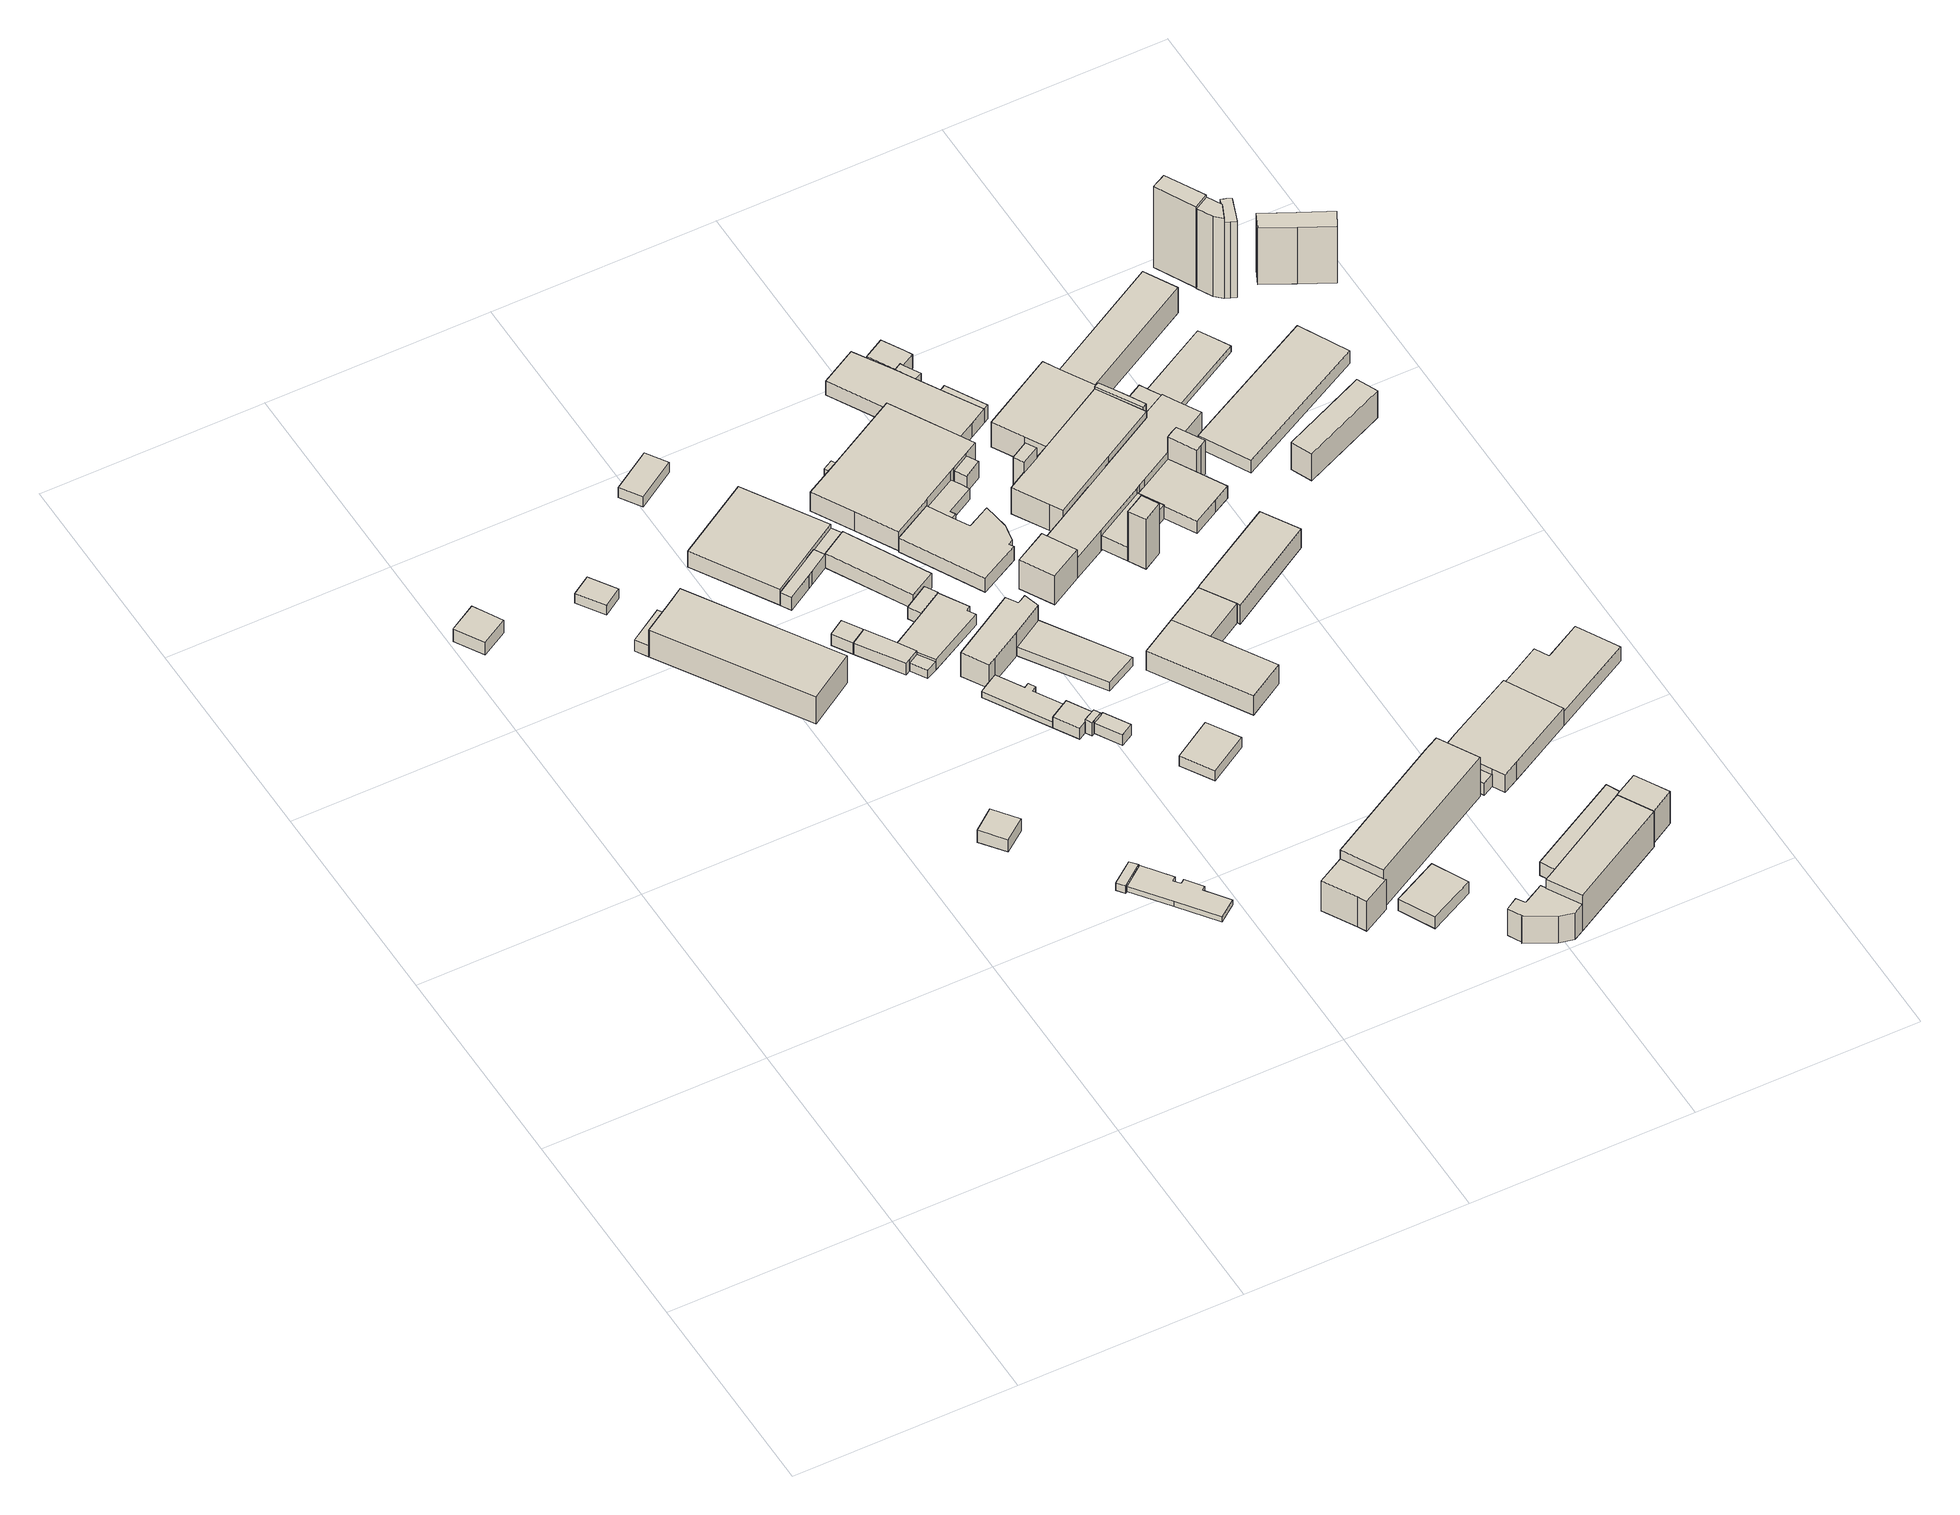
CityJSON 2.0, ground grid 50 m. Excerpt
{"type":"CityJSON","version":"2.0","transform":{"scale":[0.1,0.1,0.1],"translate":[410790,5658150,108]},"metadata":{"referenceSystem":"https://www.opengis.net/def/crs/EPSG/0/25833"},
"CityObjects":{
"building1":{"type":"Building","attributes":{"Dachtyp_tdc":"tdcGableRoof","Gemeindeschluessel":14612000,"Dachneigung":21.42,"QualitaetDacherkennung":68,"Geometrietyp2DReferenz":"3000","measuredHeight":4.46,"function":"31001_9998","roofType":"3100"},"geometry":[{"type":"Solid","lod":"1","boundaries":[[[[0,1,2,3]],[[4,5,6,7]],[[3,5,4,0]],[[2,6,5,3]],[[1,7,6,2]],[[0,4,7,1]]]]}]},
"building2":{"type":"Building","attributes":{"Dachtyp_tdc":"tdcPolyFlatRoof","Gemeindeschluessel":14612000,"Dachneigung":0,"QualitaetDacherkennung":80,"Geometrietyp2DReferenz":"3000","measuredHeight":2.68,"function":"31001_9998","roofType":"1000"},"geometry":[{"type":"Solid","lod":"1","boundaries":[[[[8,9,10,11]],[[12,13,14,15]],[[11,13,12,8]],[[10,14,13,11]],[[9,15,14,10]],[[8,12,15,9]]]]}]},
"building3":{"type":"Building","attributes":{"Dachtyp_tdc":"tdcPolyFlatRoof","Gemeindeschluessel":14612000,"Dachneigung":0,"QualitaetDacherkennung":64,"Geometrietyp2DReferenz":"3000","measuredHeight":3.14,"function":"31001_9998","roofType":"1000"},"geometry":[{"type":"Solid","lod":"1","boundaries":[[[[16,17,18,19]],[[20,21,22,23]],[[19,21,20,16]],[[18,22,21,19]],[[17,23,22,18]],[[16,20,23,17]]]]}]},
"building4":{"type":"Building","attributes":{"Dachtyp_tdc":"tdcFreeFormRoof","Gemeindeschluessel":14612000,"Dachneigung":14.54,"QualitaetDacherkennung":89,"Geometrietyp2DReferenz":"3000","measuredHeight":8.43,"function":"31001_9998","roofType":"5000"},"geometry":[{"type":"Solid","lod":"1","boundaries":[[[[24,25,26,27,28]],[[20,23,29,30,31]],[[28,23,20,24]],[[27,29,23,28]],[[26,30,29,27]],[[25,31,30,26]],[[24,20,31,25]]]]}]},
"building5":{"type":"Building","attributes":{"Dachtyp_tdc":"tdcPolyFlatRoof","Gemeindeschluessel":14612000,"Dachneigung":6.02,"QualitaetDacherkennung":73,"Geometrietyp2DReferenz":"3000","measuredHeight":3.77,"function":"31001_9998","roofType":"2100"},"geometry":[{"type":"Solid","lod":"1","boundaries":[[[[32,33,34,35]],[[36,37,38,39]],[[35,37,36,32]],[[34,38,37,35]],[[33,39,38,34]],[[32,36,39,33]]]]}]},
"building6":{"type":"Building","attributes":{"Gemeindeschluessel":14612000,"Dachneigung":90,"Dachorientierung":0,"MittlereTraufHoehe":110.54,"QualitaetDacherkennung":18,"ObjektHoehe":2.13,"BodenHoehe":108.41,"Geometrietyp2DReferenz":"3000","AbsoluteHoehe":110.54,"Dachflaeche":12.99,"measuredHeight":2.13,"function":"31001_9998","roofType":"1000","storeysAboveGround":1},"geometry":[{"type":"Solid","lod":"1","boundaries":[[[[40,41,42,43,44]],[[45,46,47,48,49]],[[44,46,45,40]],[[43,47,46,44]],[[42,48,47,43]],[[41,49,48,42]],[[40,45,49,41]]]]}]},
"building7":{"type":"Building","attributes":{"Gemeindeschluessel":14612000,"Dachneigung":84.63,"Dachorientierung":-126.93,"MittlereTraufHoehe":109.62,"QualitaetDacherkennung":35,"ObjektHoehe":2.33,"BodenHoehe":108.52,"Geometrietyp2DReferenz":"3000","AbsoluteHoehe":110.85,"Dachflaeche":123.62,"measuredHeight":2.33,"function":"31001_9998","roofType":"5000","storeysAboveGround":1},"geometry":[{"type":"Solid","lod":"1","boundaries":[[[[50,51,52,53,54,55,56,57,58,59,60,61,62,63]],[[64,65,66,67,68,69,70,71,72,73,74,75,76,77]],[[63,65,64,50]],[[62,66,65,63]],[[61,67,66,62]],[[60,68,67,61]],[[59,69,68,60]],[[58,70,69,59]],[[57,71,70,58]],[[56,72,71,57]],[[55,73,72,56]],[[54,74,73,55]],[[53,75,74,54]],[[52,76,75,53]],[[51,77,76,52]],[[50,64,77,51]]]]}]},
"building8":{"type":"Building","attributes":{"Gemeindeschluessel":14612000,"Dachneigung":90,"Dachorientierung":0,"MittlereTraufHoehe":112.47,"QualitaetDacherkennung":99,"ObjektHoehe":3.22,"BodenHoehe":109.26,"Geometrietyp2DReferenz":"3000","AbsoluteHoehe":112.47,"Dachflaeche":20.08,"measuredHeight":3.22,"function":"31001_9998","roofType":"1000","storeysAboveGround":1},"geometry":[{"type":"Solid","lod":"1","boundaries":[[[[78,79,80,81]],[[82,83,84,85]],[[81,83,82,78]],[[80,84,83,81]],[[79,85,84,80]],[[78,82,85,79]]]]}]},
"building9":{"type":"Building","attributes":{"Gemeindeschluessel":14612000,"Dachneigung":90,"Dachorientierung":0,"MittlereTraufHoehe":112.47,"QualitaetDacherkennung":100,"ObjektHoehe":3.19,"BodenHoehe":109.28,"Geometrietyp2DReferenz":"3000","AbsoluteHoehe":112.47,"Dachflaeche":47.71,"measuredHeight":3.19,"function":"31001_9998","roofType":"1000","storeysAboveGround":1},"geometry":[{"type":"Solid","lod":"1","boundaries":[[[[80,79,86,87,88,89]],[[84,90,91,92,93,85]],[[89,90,84,80]],[[88,91,90,89]],[[87,92,91,88]],[[86,93,92,87]],[[79,85,93,86]],[[80,84,85,79]]]]}]},
"building10":{"type":"Building","attributes":{"Dachtyp_tdc":"tdcGableRoof","Gemeindeschluessel":14612000,"Dachneigung":10.16,"QualitaetDacherkennung":65,"Geometrietyp2DReferenz":"3000","measuredHeight":3.21,"function":"31001_9998","roofType":"3100"},"geometry":[{"type":"Solid","lod":"1","boundaries":[[[[94,95,96,97]],[[98,99,100,101]],[[97,99,98,94]],[[96,100,99,97]],[[95,101,100,96]],[[94,98,101,95]]]]}]},
"building11":{"type":"Building","attributes":{"Gemeindeschluessel":14612000,"Dachneigung":84.76,"Dachorientierung":-30.55,"MittlereTraufHoehe":112.85,"QualitaetDacherkennung":71,"ObjektHoehe":4.01,"BodenHoehe":109.2,"Geometrietyp2DReferenz":"3000","AbsoluteHoehe":113.22,"Dachflaeche":34.8,"measuredHeight":4.01,"function":"31001_9998","roofType":"3100","storeysAboveGround":1},"geometry":[{"type":"Solid","lod":"1","boundaries":[[[[102,103,104,105,106,107,108]],[[109,110,111,112,113,114,115]],[[108,110,109,102]],[[107,111,110,108]],[[106,112,111,107]],[[105,113,112,106]],[[104,114,113,105]],[[103,115,114,104]],[[102,109,115,103]]]]}]},
"building12":{"type":"Building","attributes":{"Gemeindeschluessel":14612000,"Dachneigung":79.47,"Dachorientierung":58.63,"MittlereTraufHoehe":112.81,"QualitaetDacherkennung":98,"ObjektHoehe":5.44,"BodenHoehe":109.29,"Geometrietyp2DReferenz":"3000","AbsoluteHoehe":114.72,"Dachflaeche":415.27,"measuredHeight":5.44,"function":"31001_9998","roofType":"3100","storeysAboveGround":2},"children":["building12-1"],"geometry":[{"type":"Solid","lod":"1","boundaries":[[[[116,117,118,119]],[[120,121,122,123]],[[119,121,120,116]],[[118,122,121,119]],[[117,123,122,118]],[[116,120,123,117]]]]}]},
"building12-1":{"type":"BuildingPart","attributes":{"Dachneigung":90,"Dachorientierung":0,"MittlereTraufHoehe":112.83,"QualitaetDacherkennung":99,"BodenHoehe":109.29,"ObjektTeilHoehe":3.54,"Geometrietyp2DReferenz":"3000","AbsoluteHoehe":112.83,"Dachflaeche":17.59,"measuredHeight":3.54,"roofType":"1000","storeysAboveGround":1},"parents":["building12"],"geometry":[{"type":"Solid","lod":"1","boundaries":[[[[124,125,126,127]],[[120,128,129,130]],[[127,128,120,124]],[[126,129,128,127]],[[125,130,129,126]],[[124,120,130,125]]]]}]},
"building13":{"type":"Building","attributes":{"Gemeindeschluessel":14612000,"Dachneigung":72.49,"Dachorientierung":-30.46,"MittlereTraufHoehe":111.19,"QualitaetDacherkennung":26,"ObjektHoehe":2.32,"BodenHoehe":109.53,"Geometrietyp2DReferenz":"3000","AbsoluteHoehe":111.86,"Dachflaeche":87.61,"measuredHeight":2.32,"function":"31001_9998","roofType":"3100","storeysAboveGround":1},"geometry":[{"type":"Solid","lod":"1","boundaries":[[[[131,132,133,134,135,136,137,138,139,140,141]],[[142,143,144,145,146,147,148,149,150,151,152]],[[141,143,142,131]],[[140,144,143,141]],[[139,145,144,140]],[[138,146,145,139]],[[137,147,146,138]],[[136,148,147,137]],[[135,149,148,136]],[[134,150,149,135]],[[133,151,150,134]],[[132,152,151,133]],[[131,142,152,132]]]]}]},
"building14":{"type":"Building","attributes":{"Gemeindeschluessel":14612000,"Dachneigung":81.62,"Dachorientierung":0,"MittlereTraufHoehe":112.22,"QualitaetDacherkennung":72,"ObjektHoehe":3.64,"BodenHoehe":109.29,"Geometrietyp2DReferenz":"3000","AbsoluteHoehe":112.93,"Dachflaeche":138.79,"measuredHeight":3.64,"function":"31001_9998","roofType":"2100","storeysAboveGround":1},"children":["building14-1"],"geometry":[{"type":"Solid","lod":"1","boundaries":[[[[153,154,155,156,157,158,159,160]],[[161,162,163,164,91,90,165,166]],[[160,162,161,153]],[[159,163,162,160]],[[158,164,163,159]],[[157,91,164,158]],[[156,90,91,157]],[[155,165,90,156]],[[154,166,165,155]],[[153,161,166,154]]]]}]},
"building14-1":{"type":"BuildingPart","attributes":{"Dachneigung":90,"Dachorientierung":0,"MittlereTraufHoehe":111.56,"QualitaetDacherkennung":34,"BodenHoehe":109.29,"ObjektTeilHoehe":2.27,"Geometrietyp2DReferenz":"3000","AbsoluteHoehe":111.56,"Dachflaeche":12.03,"measuredHeight":2.27,"roofType":"1000","storeysAboveGround":1},"parents":["building14"],"geometry":[{"type":"Solid","lod":"1","boundaries":[[[[167,168,169,170]],[[92,91,164,171]],[[170,91,92,167]],[[169,164,91,170]],[[168,171,164,169]],[[167,92,171,168]]]]}]},
"building15":{"type":"Building","attributes":{"Gemeindeschluessel":14612000,"Dachneigung":90,"Dachorientierung":0,"MittlereTraufHoehe":112.52,"QualitaetDacherkennung":39,"ObjektHoehe":3,"BodenHoehe":109.52,"Geometrietyp2DReferenz":"3000","AbsoluteHoehe":112.52,"Dachflaeche":30.72,"measuredHeight":3,"function":"31001_9998","roofType":"1000","storeysAboveGround":1},"geometry":[{"type":"Solid","lod":"1","boundaries":[[[[172,173,174,175,176]],[[142,177,178,179,144]],[[176,177,142,172]],[[175,178,177,176]],[[174,179,178,175]],[[173,144,179,174]],[[172,142,144,173]]]]}]},
"building16":{"type":"Building","attributes":{"Gemeindeschluessel":14612000,"Dachneigung":78.45,"Dachorientierung":0,"MittlereTraufHoehe":112.43,"QualitaetDacherkennung":71,"ObjektHoehe":3.61,"BodenHoehe":109.14,"Geometrietyp2DReferenz":"3000","AbsoluteHoehe":112.75,"Dachflaeche":20.52,"measuredHeight":3.61,"function":"31001_9998","roofType":"2100","storeysAboveGround":1},"geometry":[{"type":"Solid","lod":"1","boundaries":[[[[180,181,182,183]],[[184,185,186,187]],[[183,185,184,180]],[[182,186,185,183]],[[181,187,186,182]],[[180,184,187,181]]]]}]},
"building17":{"type":"Building","attributes":{"Gemeindeschluessel":14612000,"Dachneigung":90,"Dachorientierung":0,"MittlereTraufHoehe":113.22,"QualitaetDacherkennung":90,"ObjektHoehe":3.71,"BodenHoehe":109.51,"Geometrietyp2DReferenz":"3000","AbsoluteHoehe":113.22,"Dachflaeche":4.9,"measuredHeight":3.71,"function":"31001_9998","roofType":"1000","storeysAboveGround":1},"geometry":[{"type":"Solid","lod":"1","boundaries":[[[[188,189,190,191,192]],[[177,193,194,195,178]],[[192,193,177,188]],[[191,194,193,192]],[[190,195,194,191]],[[189,178,195,190]],[[188,177,178,189]]]]}]},
"building18":{"type":"Building","attributes":{"Gemeindeschluessel":14612000,"Dachneigung":75.89,"Dachorientierung":-27.87,"MittlereTraufHoehe":112.79,"QualitaetDacherkennung":98,"ObjektHoehe":4.41,"BodenHoehe":109.22,"Geometrietyp2DReferenz":"3000","AbsoluteHoehe":113.63,"Dachflaeche":141.46,"measuredHeight":4.41,"function":"31001_9998","roofType":"3100","storeysAboveGround":1},"geometry":[{"type":"Solid","lod":"1","boundaries":[[[[196,197,198,199]],[[200,201,202,114]],[[199,201,200,196]],[[198,202,201,199]],[[197,114,202,198]],[[196,200,114,197]]]]}]},
"building19":{"type":"Building","attributes":{"Dachtyp_tdc":"tdcGableRoof","Gemeindeschluessel":14612000,"Dachneigung":12.73,"QualitaetDacherkennung":12,"Geometrietyp2DReferenz":"3000","measuredHeight":9.3,"function":"31001_9998","roofType":"3100"},"geometry":[{"type":"Solid","lod":"1","boundaries":[[[[203,204,205,206,207,208,209]],[[210,211,212,213,214,215,216]],[[209,211,210,203]],[[208,212,211,209]],[[207,213,212,208]],[[206,214,213,207]],[[205,215,214,206]],[[204,216,215,205]],[[203,210,216,204]]]]}]},
"building20":{"type":"Building","attributes":{"Gemeindeschluessel":14612000,"Dachorientierung":0,"MittlereTraufHoehe":112.47,"ObjektHoehe":3,"BodenHoehe":109.47,"Geometrietyp2DReferenz":"3000","BezugspunktDach":"2000","AbsoluteHoehe":112.47,"Dachflaeche":20.39,"measuredHeight":3,"function":"31001_9998","storeysAboveGround":1},"geometry":[{"type":"Solid","lod":"1","boundaries":[[[[217,218,219,220,221]],[[194,193,222,223,224]],[[221,193,194,217]],[[220,222,193,221]],[[219,223,222,220]],[[218,224,223,219]],[[217,194,224,218]]]]}]},
"building21":{"type":"Building","attributes":{"Gemeindeschluessel":14612000,"Dachneigung":90,"Dachorientierung":0,"MittlereTraufHoehe":116,"QualitaetDacherkennung":100,"ObjektHoehe":6.68,"BodenHoehe":109.31,"Geometrietyp2DReferenz":"3000","AbsoluteHoehe":116,"Dachflaeche":117.47,"measuredHeight":6.68,"function":"31001_9998","roofType":"1000","storeysAboveGround":2},"geometry":[{"type":"Solid","lod":"1","boundaries":[[[[225,226,227,228,229,230,231,232]],[[233,234,235,236,237,238,239,240]],[[232,234,233,225]],[[231,235,234,232]],[[230,236,235,231]],[[229,237,236,230]],[[228,238,237,229]],[[227,239,238,228]],[[226,240,239,227]],[[225,233,240,226]]]]}]},
"building22":{"type":"Building","attributes":{"Gemeindeschluessel":14612000,"Dachneigung":45.66,"Dachorientierung":-121.31,"MittlereTraufHoehe":110.15,"QualitaetDacherkennung":65,"ObjektHoehe":4.76,"BodenHoehe":109.34,"Geometrietyp2DReferenz":"3000","AbsoluteHoehe":114.1,"Dachflaeche":117.16,"measuredHeight":4.76,"function":"31001_9998","roofType":"3100","storeysAboveGround":2},"geometry":[{"type":"Solid","lod":"1","boundaries":[[[[241,242,243,244]],[[245,246,247,248]],[[244,246,245,241]],[[243,247,246,244]],[[242,248,247,243]],[[241,245,248,242]]]]}]},
"building23":{"type":"Building","attributes":{"Gemeindeschluessel":14612000,"Dachorientierung":0,"MittlereTraufHoehe":111.85,"ObjektHoehe":2.5,"BodenHoehe":109.36,"Geometrietyp2DReferenz":"3000","BezugspunktDach":"2000","AbsoluteHoehe":111.85,"Dachflaeche":168.12,"measuredHeight":2.5,"function":"31001_9998","storeysAboveGround":1},"geometry":[{"type":"Solid","lod":"1","boundaries":[[[[249,250,251,252]],[[253,254,255,256]],[[252,254,253,249]],[[251,255,254,252]],[[250,256,255,251]],[[249,253,256,250]]]]}]},
"building24":{"type":"Building","attributes":{"Dachtyp_tdc":"tdcHipRoof","Gemeindeschluessel":14612000,"Dachneigung":17.03,"QualitaetDacherkennung":66,"Geometrietyp2DReferenz":"3000","measuredHeight":4.21,"function":"31001_9998","roofType":"3200"},"geometry":[{"type":"Solid","lod":"1","boundaries":[[[[257,258,259,260]],[[261,262,263,264]],[[260,262,261,257]],[[259,263,262,260]],[[258,264,263,259]],[[257,261,264,258]]]]}]},
"building25":{"type":"Building","attributes":{"Gemeindeschluessel":14612000,"Dachneigung":90,"Dachorientierung":0,"MittlereTraufHoehe":112.64,"QualitaetDacherkennung":89,"ObjektHoehe":2.73,"BodenHoehe":109.91,"Geometrietyp2DReferenz":"3000","AbsoluteHoehe":112.64,"Dachflaeche":5.22,"measuredHeight":2.73,"function":"31001_9998","roofType":"1000","storeysAboveGround":1},"geometry":[{"type":"Solid","lod":"1","boundaries":[[[[265,266,267,268]],[[269,270,271,272]],[[268,270,269,265]],[[267,271,270,268]],[[266,272,271,267]],[[265,269,272,266]]]]}]},
"building26":{"type":"Building","attributes":{"Gemeindeschluessel":14612000,"Dachneigung":90,"Dachorientierung":0,"MittlereTraufHoehe":113.06,"QualitaetDacherkennung":74,"ObjektHoehe":3.82,"BodenHoehe":109.25,"Geometrietyp2DReferenz":"3000","AbsoluteHoehe":113.06,"Dachflaeche":238.13,"measuredHeight":3.82,"function":"31001_9998","roofType":"1000","storeysAboveGround":1},"geometry":[{"type":"Solid","lod":"1","boundaries":[[[[273,274,275,276,277,278,279,280,281,282]],[[283,284,285,286,287,288,289,290,291,292]],[[282,284,283,273]],[[281,285,284,282]],[[280,286,285,281]],[[279,287,286,280]],[[278,288,287,279]],[[277,289,288,278]],[[276,290,289,277]],[[275,291,290,276]],[[274,292,291,275]],[[273,283,292,274]]]]}]},
"building27":{"type":"Building","attributes":{"Gemeindeschluessel":14612000,"Dachneigung":81.85,"Dachorientierung":60.87,"MittlereTraufHoehe":114.3,"QualitaetDacherkennung":86,"ObjektHoehe":6.07,"BodenHoehe":109.47,"Geometrietyp2DReferenz":"3000","AbsoluteHoehe":115.54,"Dachflaeche":571.09,"measuredHeight":6.07,"function":"31001_9998","roofType":"3100","storeysAboveGround":2},"children":["building27-1","building27-2"],"geometry":[{"type":"Solid","lod":"1","boundaries":[[[[293,294,295,296,297,298,299,300,301,302,303,304,305,306]],[[307,308,309,310,311,312,313,314,315,316,317,318,319,320]],[[306,308,307,293]],[[305,309,308,306]],[[304,310,309,305]],[[303,311,310,304]],[[302,312,311,303]],[[301,313,312,302]],[[300,314,313,301]],[[299,315,314,300]],[[298,316,315,299]],[[297,317,316,298]],[[296,318,317,297]],[[295,319,318,296]],[[294,320,319,295]],[[293,307,320,294]]]]}]},
"building27-1":{"type":"BuildingPart","attributes":{"Dachneigung":90,"Dachorientierung":0,"MittlereTraufHoehe":114.1,"QualitaetDacherkennung":50,"BodenHoehe":109.47,"ObjektTeilHoehe":4.63,"Geometrietyp2DReferenz":"3000","AbsoluteHoehe":114.1,"Dachflaeche":13.24,"measuredHeight":4.63,"roofType":"1000","storeysAboveGround":2},"parents":["building27"],"geometry":[{"type":"Solid","lod":"1","boundaries":[[[[321,322,323,324]],[[325,318,317,326]],[[324,318,325,321]],[[323,317,318,324]],[[322,326,317,323]],[[321,325,326,322]]]]}]},
"building27-2":{"type":"BuildingPart","attributes":{"Dachneigung":67.12,"Dachorientierung":60.88,"MittlereTraufHoehe":112.37,"QualitaetDacherkennung":26,"BodenHoehe":109.47,"ObjektTeilHoehe":3.75,"Geometrietyp2DReferenz":"3000","AbsoluteHoehe":113.22,"Dachflaeche":44.62,"measuredHeight":3.75,"roofType":"3100","storeysAboveGround":1},"parents":["building27"],"geometry":[{"type":"Solid","lod":"1","boundaries":[[[[327,328,329,330,331,332,333,334,335]],[[336,337,338,339,307,320,319,340,341]],[[335,337,336,327]],[[334,338,337,335]],[[333,339,338,334]],[[332,307,339,333]],[[331,320,307,332]],[[330,319,320,331]],[[329,340,319,330]],[[328,341,340,329]],[[327,336,341,328]]]]}]},
"building28":{"type":"Building","attributes":{"Dachtyp_tdc":"tdcPolyFlatRoof","Gemeindeschluessel":14612000,"Dachneigung":0,"QualitaetDacherkennung":68,"Geometrietyp2DReferenz":"3000","measuredHeight":10.91,"function":"31001_9998","roofType":"1000"},"geometry":[{"type":"Solid","lod":"1","boundaries":[[[[342,343,344,345,346]],[[216,347,348,349,211]],[[346,347,216,342]],[[345,348,347,346]],[[344,349,348,345]],[[343,211,349,344]],[[342,216,211,343]]]]}]},
"building29":{"type":"Building","attributes":{"Gemeindeschluessel":14612000,"Dachneigung":57.82,"Dachorientierung":0,"MittlereTraufHoehe":115.98,"QualitaetDacherkennung":91,"ObjektHoehe":9.49,"BodenHoehe":109.31,"Geometrietyp2DReferenz":"3000","AbsoluteHoehe":118.81,"Dachflaeche":82.47,"measuredHeight":9.49,"function":"31001_9998","roofType":"3500","storeysAboveGround":3},"geometry":[{"type":"Solid","lod":"1","boundaries":[[[[350,351,352,353]],[[354,355,356,357]],[[353,355,354,350]],[[352,356,355,353]],[[351,357,356,352]],[[350,354,357,351]]]]}]},
"building30":{"type":"Building","attributes":{"Gemeindeschluessel":14612000,"Geometrietyp2DReferenz":"3000","function":"31001_2000","roofType":"9999"},"children":["building30-1","building30-2"]},
"building30-1":{"type":"BuildingPart","attributes":{"Dachtyp_tdc":"tdcPolyFlatRoof","Dachneigung":2.87,"QualitaetDacherkennung":73,"Geometrietyp2DReferenz":"3000","measuredHeight":5.64,"roofType":"2100"},"parents":["building30"],"geometry":[{"type":"Solid","lod":"1","boundaries":[[[[358,359,360,361,362]],[[363,364,365,366,367]],[[362,364,363,358]],[[361,365,364,362]],[[360,366,365,361]],[[359,367,366,360]],[[358,363,367,359]]]]}]},
"building30-2":{"type":"BuildingPart","attributes":{"Dachtyp_tdc":"tdcPolyFlatRoof","Dachneigung":2.86,"QualitaetDacherkennung":84,"Geometrietyp2DReferenz":"3000","measuredHeight":5.65,"roofType":"2100"},"parents":["building30"],"geometry":[{"type":"Solid","lod":"1","boundaries":[[[[361,368,369,362]],[[365,364,370,371]],[[362,364,365,361]],[[369,370,364,362]],[[368,371,370,369]],[[361,365,371,368]]]]}]},
"building31":{"type":"Building","attributes":{"Gemeindeschluessel":14612000,"Geometrietyp2DReferenz":"3000","function":"31001_9998","roofType":"9999"},"children":["building31-1","building31-2"]},
"building31-1":{"type":"BuildingPart","attributes":{"Dachtyp_tdc":"tdcHipAndGableRoof","Dachneigung":15.6,"QualitaetDacherkennung":56,"Geometrietyp2DReferenz":"3000","measuredHeight":10.71,"roofType":"5000"},"parents":["building31"],"geometry":[{"type":"Solid","lod":"1","boundaries":[[[[372,373,374,375,376,377]],[[378,379,380,381,382,383]],[[377,379,378,372]],[[376,380,379,377]],[[375,381,380,376]],[[374,382,381,375]],[[373,383,382,374]],[[372,378,383,373]]]]}]},
"building31-2":{"type":"BuildingPart","attributes":{"Dachtyp_tdc":"tdcPolyFlatRoof","Dachneigung":0,"QualitaetDacherkennung":46,"Geometrietyp2DReferenz":"3000","measuredHeight":7.46,"roofType":"1000"},"parents":["building31"],"geometry":[{"type":"Solid","lod":"1","boundaries":[[[[384,385,386,387,388,389,390,391,392,393]],[[394,395,396,397,398,399,400,379,378,401]],[[393,395,394,384]],[[392,396,395,393]],[[391,397,396,392]],[[390,398,397,391]],[[389,399,398,390]],[[388,400,399,389]],[[387,379,400,388]],[[386,378,379,387]],[[385,401,378,386]],[[384,394,401,385]]]]}]},
"building32":{"type":"Building","attributes":{"Gemeindeschluessel":14612000,"Dachneigung":90,"Dachorientierung":0,"MittlereTraufHoehe":113.29,"QualitaetDacherkennung":95,"ObjektHoehe":3.85,"BodenHoehe":109.43,"Geometrietyp2DReferenz":"3000","AbsoluteHoehe":113.29,"Dachflaeche":287.77,"measuredHeight":3.85,"function":"31001_9998","roofType":"1000","storeysAboveGround":1},"children":["building32-1"],"geometry":[{"type":"Solid","lod":"1","boundaries":[[[[402,403,404,405,406,407,408,409,410]],[[411,412,413,414,415,416,417,418,419]],[[410,412,411,402]],[[409,413,412,410]],[[408,414,413,409]],[[407,415,414,408]],[[406,416,415,407]],[[405,417,416,406]],[[404,418,417,405]],[[403,419,418,404]],[[402,411,419,403]]]]}]},
"building32-1":{"type":"BuildingPart","attributes":{"Dachneigung":90,"Dachorientierung":0,"MittlereTraufHoehe":113.29,"QualitaetDacherkennung":100,"BodenHoehe":109.43,"ObjektTeilHoehe":3.85,"Geometrietyp2DReferenz":"3000","AbsoluteHoehe":113.29,"Dachflaeche":13.27,"measuredHeight":3.85,"roofType":"1000","storeysAboveGround":1},"parents":["building32"],"geometry":[{"type":"Solid","lod":"1","boundaries":[[[[405,404,420,421]],[[417,422,423,418]],[[421,422,417,405]],[[420,423,422,421]],[[404,418,423,420]],[[405,417,418,404]]]]}]},
"building33":{"type":"Building","attributes":{"Gemeindeschluessel":14612000,"Dachneigung":35.12,"Dachorientierung":-119.36,"MittlereTraufHoehe":118.61,"QualitaetDacherkennung":39,"ObjektHoehe":10.83,"BodenHoehe":109.62,"Geometrietyp2DReferenz":"3000","AbsoluteHoehe":120.45,"Dachflaeche":19.05,"measuredHeight":10.83,"function":"31001_9998","roofType":"5000","storeysAboveGround":4},"geometry":[{"type":"Solid","lod":"1","boundaries":[[[[424,425,426,427]],[[428,429,430,431]],[[427,429,428,424]],[[426,430,429,427]],[[425,431,430,426]],[[424,428,431,425]]]]}]},
"building34":{"type":"Building","attributes":{"Gemeindeschluessel":14612000,"Dachneigung":90,"Dachorientierung":0,"MittlereTraufHoehe":112.68,"QualitaetDacherkennung":100,"ObjektHoehe":3,"BodenHoehe":109.68,"Geometrietyp2DReferenz":"3000","AbsoluteHoehe":112.68,"Dachflaeche":19.23,"measuredHeight":3,"function":"31001_9998","roofType":"1000","storeysAboveGround":1},"geometry":[{"type":"Solid","lod":"1","boundaries":[[[[432,433,434,435,436]],[[437,438,439,440,441]],[[436,438,437,432]],[[435,439,438,436]],[[434,440,439,435]],[[433,441,440,434]],[[432,437,441,433]]]]}]},
"building35":{"type":"Building","attributes":{"Gemeindeschluessel":14612000,"Dachorientierung":0,"MittlereTraufHoehe":113.43,"ObjektHoehe":3.89,"BodenHoehe":109.54,"Geometrietyp2DReferenz":"3000","BezugspunktDach":"2000","AbsoluteHoehe":113.43,"Dachflaeche":8.33,"measuredHeight":3.89,"function":"31001_9998","storeysAboveGround":1},"geometry":[{"type":"Solid","lod":"1","boundaries":[[[[442,443,444,445,446]],[[447,448,449,450,451]],[[446,448,447,442]],[[445,449,448,446]],[[444,450,449,445]],[[443,451,450,444]],[[442,447,451,443]]]]}]},
"building36":{"type":"Building","attributes":{"Gemeindeschluessel":14612000,"Dachneigung":90,"Dachorientierung":0,"MittlereTraufHoehe":113.43,"QualitaetDacherkennung":92,"ObjektHoehe":3.88,"BodenHoehe":109.54,"Geometrietyp2DReferenz":"3000","AbsoluteHoehe":113.43,"Dachflaeche":36.39,"measuredHeight":3.88,"function":"31001_9998","roofType":"1000","storeysAboveGround":1},"geometry":[{"type":"Solid","lod":"1","boundaries":[[[[452,453,442,446,445,454,455]],[[456,457,458,449,448,447,459]],[[455,457,456,452]],[[454,458,457,455]],[[445,449,458,454]],[[446,448,449,445]],[[442,447,448,446]],[[453,459,447,442]],[[452,456,459,453]]]]}]},
"building37":{"type":"Building","attributes":{"Dachtyp_tdc":"tdcPolyFlatRoof","Gemeindeschluessel":14612000,"Dachneigung":0,"QualitaetDacherkennung":49,"Geometrietyp2DReferenz":"3000","measuredHeight":3.78,"function":"31001_9998","roofType":"1000"},"geometry":[{"type":"Solid","lod":"1","boundaries":[[[[460,461,462,463,464]],[[465,466,467,468,469]],[[464,466,465,460]],[[463,467,466,464]],[[462,468,467,463]],[[461,469,468,462]],[[460,465,469,461]]]]}]},
"building38":{"type":"Building","attributes":{"Gemeindeschluessel":14612000,"Dachneigung":84.38,"Dachorientierung":-28.88,"MittlereTraufHoehe":114.79,"QualitaetDacherkennung":15,"ObjektHoehe":6.74,"BodenHoehe":109.34,"Geometrietyp2DReferenz":"3000","AbsoluteHoehe":116.08,"Dachflaeche":383.5,"measuredHeight":6.74,"function":"31001_9998","roofType":"3100","storeysAboveGround":2},"geometry":[{"type":"Solid","lod":"1","boundaries":[[[[470,471,472,473,474,475,476,477,478,479,480,481,482,483,484,485]],[[486,487,488,489,355,354,490,491,492,493,494,495,496,497,498,499]],[[485,487,486,470]],[[484,488,487,485]],[[483,489,488,484]],[[482,355,489,483]],[[481,354,355,482]],[[480,490,354,481]],[[479,491,490,480]],[[478,492,491,479]],[[477,493,492,478]],[[476,494,493,477]],[[475,495,494,476]],[[474,496,495,475]],[[473,497,496,474]],[[472,498,497,473]],[[471,499,498,472]],[[470,486,499,471]]]]}]},
"building39":{"type":"Building","attributes":{"Gemeindeschluessel":14612000,"Dachneigung":83.81,"Dachorientierung":0,"MittlereTraufHoehe":113.17,"QualitaetDacherkennung":71,"ObjektHoehe":4.14,"BodenHoehe":109.76,"Geometrietyp2DReferenz":"3000","AbsoluteHoehe":113.9,"Dachflaeche":152.92,"measuredHeight":4.14,"function":"31001_9998","roofType":"2100","storeysAboveGround":1},"children":["building39-1","building39-2","building39-3"],"geometry":[{"type":"Solid","lod":"1","boundaries":[[[[500,501,502,503,504,505,506,507]],[[508,509,510,511,512,513,514,515]],[[507,509,508,500]],[[506,510,509,507]],[[505,511,510,506]],[[504,512,511,505]],[[503,513,512,504]],[[502,514,513,503]],[[501,515,514,502]],[[500,508,515,501]]]]}]},
"building39-1":{"type":"BuildingPart","attributes":{"Dachneigung":50.83,"Dachorientierung":-29.18,"MittlereTraufHoehe":119.12,"QualitaetDacherkennung":28,"BodenHoehe":109.76,"ObjektTeilHoehe":10.23,"Geometrietyp2DReferenz":"3000","AbsoluteHoehe":119.99,"Dachflaeche":27.32,"measuredHeight":10.23,"roofType":"3100","storeysAboveGround":3},"parents":["building39"],"geometry":[{"type":"Solid","lod":"1","boundaries":[[[[516,517,518,519,520,521]],[[512,522,523,524,525,513]],[[521,522,512,516]],[[520,523,522,521]],[[519,524,523,520]],[[518,525,524,519]],[[517,513,525,518]],[[516,512,513,517]]]]}]},
"building39-2":{"type":"BuildingPart","attributes":{"Dachneigung":51.13,"Dachorientierung":-29.14,"MittlereTraufHoehe":123.2,"QualitaetDacherkennung":29,"BodenHoehe":109.76,"ObjektTeilHoehe":15.05,"Geometrietyp2DReferenz":"3000","AbsoluteHoehe":124.81,"Dachflaeche":28.44,"measuredHeight":15.05,"roofType":"5000","storeysAboveGround":5},"parents":["building39"],"geometry":[{"type":"Solid","lod":"1","boundaries":[[[[526,527,528,529,530]],[[531,532,533,534,535]],[[530,532,531,526]],[[529,533,532,530]],[[528,534,533,529]],[[527,535,534,528]],[[526,531,535,527]]]]}]},
"building39-3":{"type":"BuildingPart","attributes":{"Dachneigung":83.81,"Dachorientierung":0,"MittlereTraufHoehe":113.61,"QualitaetDacherkennung":66,"BodenHoehe":109.76,"ObjektTeilHoehe":4.18,"Geometrietyp2DReferenz":"3000","AbsoluteHoehe":113.94,"Dachflaeche":81.8,"measuredHeight":4.18,"roofType":"2100","storeysAboveGround":1},"parents":["building39"],"geometry":[{"type":"Solid","lod":"1","boundaries":[[[[536,537,538,539,540,541]],[[531,542,543,510,509,533]],[[541,542,531,536]],[[540,543,542,541]],[[539,510,543,540]],[[538,509,510,539]],[[537,533,509,538]],[[536,531,533,537]]]]}]},
"building40":{"type":"Building","attributes":{"Gemeindeschluessel":14612000,"Dachneigung":83.67,"Dachorientierung":0,"MittlereTraufHoehe":116.95,"QualitaetDacherkennung":62,"ObjektHoehe":8.12,"BodenHoehe":109.38,"Geometrietyp2DReferenz":"3000","AbsoluteHoehe":117.5,"Dachflaeche":364.92,"measuredHeight":8.12,"function":"31001_9998","roofType":"2100","storeysAboveGround":3},"children":["building40-1","building40-2"],"geometry":[{"type":"Solid","lod":"1","boundaries":[[[[544,545,546,547,548,549,550,551,552,553,554]],[[555,556,557,558,559,560,561,562,563,564,565]],[[554,556,555,544]],[[553,557,556,554]],[[552,558,557,553]],[[551,559,558,552]],[[550,560,559,551]],[[549,561,560,550]],[[548,562,561,549]],[[547,563,562,548]],[[546,564,563,547]],[[545,565,564,546]],[[544,555,565,545]]]]}]},
"building40-1":{"type":"BuildingPart","attributes":{"Dachneigung":90,"Dachorientierung":0,"MittlereTraufHoehe":117.5,"QualitaetDacherkennung":96,"BodenHoehe":109.38,"ObjektTeilHoehe":8.12,"Geometrietyp2DReferenz":"3000","AbsoluteHoehe":117.5,"Dachflaeche":12.71,"measuredHeight":8.12,"roofType":"1000","storeysAboveGround":3},"parents":["building40"],"geometry":[{"type":"Solid","lod":"1","boundaries":[[[[566,567,568,569,570]],[[563,571,572,573,564]],[[570,571,563,566]],[[569,572,571,570]],[[568,573,572,569]],[[567,564,573,568]],[[566,563,564,567]]]]}]},
"building40-2":{"type":"BuildingPart","attributes":{"Dachneigung":75.77,"Dachorientierung":-118.98,"MittlereTraufHoehe":114.58,"QualitaetDacherkennung":100,"BodenHoehe":109.38,"ObjektTeilHoehe":5.66,"Geometrietyp2DReferenz":"3000","AbsoluteHoehe":115.04,"Dachflaeche":30.92,"measuredHeight":5.66,"roofType":"3100","storeysAboveGround":2},"parents":["building40"],"geometry":[{"type":"Solid","lod":"1","boundaries":[[[[574,575,576,577,578,579]],[[573,580,572,581,582,583]],[[579,580,573,574]],[[578,572,580,579]],[[577,581,572,578]],[[576,582,581,577]],[[575,583,582,576]],[[574,573,583,575]]]]}]},
"building41":{"type":"Building","attributes":{"Dachtyp_tdc":"tdcPolyFlatRoof","Gemeindeschluessel":14612000,"Dachneigung":2.56,"QualitaetDacherkennung":88,"Geometrietyp2DReferenz":"3000","measuredHeight":5.51,"function":"31001_2000","roofType":"2100"},"geometry":[{"type":"Solid","lod":"1","boundaries":[[[[368,584,585,586,587,369]],[[588,589,590,591,592,593]],[[369,589,588,368]],[[587,590,589,369]],[[586,591,590,587]],[[585,592,591,586]],[[584,593,592,585]],[[368,588,593,584]]]]}]},
"building42":{"type":"Building","attributes":{"Gemeindeschluessel":14612000,"Geometrietyp2DReferenz":"3000","function":"31001_9998","roofType":"9999"},"children":["building42-1","building42-2"]},
"building42-1":{"type":"BuildingPart","attributes":{"Dachtyp_tdc":"tdcPolyFlatRoof","Dachneigung":0,"QualitaetDacherkennung":64,"Geometrietyp2DReferenz":"3000","measuredHeight":5.03,"roofType":"1000"},"parents":["building42"],"geometry":[{"type":"Solid","lod":"1","boundaries":[[[[594,595,596,597,598,599,600]],[[601,602,603,604,605,606,607]],[[600,602,601,594]],[[599,603,602,600]],[[598,604,603,599]],[[597,605,604,598]],[[596,606,605,597]],[[595,607,606,596]],[[594,601,607,595]]]]}]},
"building42-2":{"type":"BuildingPart","attributes":{"Dachtyp_tdc":"tdcPolyFlatRoof","Dachneigung":0,"QualitaetDacherkennung":53,"Geometrietyp2DReferenz":"3000","measuredHeight":3.48,"roofType":"1000"},"parents":["building42"],"geometry":[{"type":"Solid","lod":"1","boundaries":[[[[608,609,610,611,612,613]],[[604,614,615,616,617,605]],[[613,614,604,608]],[[612,615,614,613]],[[611,616,615,612]],[[610,617,616,611]],[[609,605,617,610]],[[608,604,605,609]]]]}]},
"building43":{"type":"Building","attributes":{"Gemeindeschluessel":14612000,"Dachneigung":90,"Dachorientierung":0,"MittlereTraufHoehe":116.41,"QualitaetDacherkennung":91,"ObjektHoehe":6.99,"BodenHoehe":109.42,"Geometrietyp2DReferenz":"3000","AbsoluteHoehe":116.41,"Dachflaeche":239.99,"measuredHeight":6.99,"function":"31001_9998","roofType":"1000","storeysAboveGround":2},"geometry":[{"type":"Solid","lod":"1","boundaries":[[[[618,619,620,621,622,623,624,625]],[[626,627,628,571,562,561,629,630]],[[625,627,626,618]],[[624,628,627,625]],[[623,571,628,624]],[[622,562,571,623]],[[621,561,562,622]],[[620,629,561,621]],[[619,630,629,620]],[[618,626,630,619]]]]}]},
"building44":{"type":"Building","attributes":{"Dachtyp_tdc":"tdcHipAndGableRoof","Gemeindeschluessel":14612000,"Dachneigung":11.63,"QualitaetDacherkennung":69,"Geometrietyp2DReferenz":"3000","measuredHeight":9.49,"function":"31001_9998","roofType":"5000"},"geometry":[{"type":"Solid","lod":"1","boundaries":[[[[631,632,633,634]],[[635,636,637,638]],[[634,636,635,631]],[[633,637,636,634]],[[632,638,637,633]],[[631,635,638,632]]]]}]},
"building45":{"type":"Building","attributes":{"Dachtyp_tdc":"tdcPolyFlatRoof","Gemeindeschluessel":14612000,"Dachneigung":4.76,"QualitaetDacherkennung":56,"Geometrietyp2DReferenz":"3000","measuredHeight":4.9,"function":"31001_9998","roofType":"2100"},"geometry":[{"type":"Solid","lod":"1","boundaries":[[[[639,640,641,642,643,644]],[[607,645,646,647,648,601]],[[644,645,607,639]],[[643,646,645,644]],[[642,647,646,643]],[[641,648,647,642]],[[640,601,648,641]],[[639,607,601,640]]]]}]},
"building46":{"type":"Building","attributes":{"Gemeindeschluessel":14612000,"Dachneigung":90,"Dachorientierung":0,"MittlereTraufHoehe":116.41,"QualitaetDacherkennung":100,"ObjektHoehe":7.07,"BodenHoehe":109.33,"Geometrietyp2DReferenz":"3000","AbsoluteHoehe":116.41,"Dachflaeche":248.06,"measuredHeight":7.07,"function":"31001_9998","roofType":"1000","storeysAboveGround":2},"geometry":[{"type":"Solid","lod":"1","boundaries":[[[[649,625,624,650]],[[651,652,653,654]],[[650,652,651,649]],[[624,653,652,650]],[[625,654,653,624]],[[649,651,654,625]]]]}]},
"building47":{"type":"Building","attributes":{"Gemeindeschluessel":14612000,"Dachneigung":52.56,"Dachorientierung":-118.98,"MittlereTraufHoehe":110.66,"QualitaetDacherkennung":64,"ObjektHoehe":3.19,"BodenHoehe":109.29,"Geometrietyp2DReferenz":"3000","AbsoluteHoehe":112.48,"Dachflaeche":205.79,"measuredHeight":3.19,"function":"31001_9998","roofType":"3100","storeysAboveGround":1},"geometry":[{"type":"Solid","lod":"1","boundaries":[[[[655,656,657,658,659,660,661]],[[496,662,663,664,665,666,497]],[[661,662,496,655]],[[660,663,662,661]],[[659,664,663,660]],[[658,665,664,659]],[[657,666,665,658]],[[656,497,666,657]],[[655,496,497,656]]]]}]},
"building48":{"type":"Building","attributes":{"Gemeindeschluessel":14612000,"Dachneigung":75.06,"Dachorientierung":-117.87,"MittlereTraufHoehe":112.52,"QualitaetDacherkennung":63,"ObjektHoehe":4.46,"BodenHoehe":109.68,"Geometrietyp2DReferenz":"3000","AbsoluteHoehe":114.14,"Dachflaeche":441.15,"measuredHeight":4.46,"function":"31001_9998","roofType":"3100","storeysAboveGround":1},"geometry":[{"type":"Solid","lod":"1","boundaries":[[[[667,668,669,670]],[[671,672,673,674]],[[670,672,671,667]],[[669,673,672,670]],[[668,674,673,669]],[[667,671,674,668]]]]}]},
"building49":{"type":"Building","attributes":{"Gemeindeschluessel":14612000,"Dachneigung":22.18,"Dachorientierung":-113.87,"MittlereTraufHoehe":114.2,"QualitaetDacherkennung":16,"ObjektHoehe":10.65,"BodenHoehe":109.65,"Geometrietyp2DReferenz":"3000","AbsoluteHoehe":120.3,"Dachflaeche":276.73,"measuredHeight":10.65,"function":"31001_9998","roofType":"3100","storeysAboveGround":4},"geometry":[{"type":"Solid","lod":"1","boundaries":[[[[675,676,677,678]],[[679,680,681,682]],[[678,680,679,675]],[[677,681,680,678]],[[676,682,681,677]],[[675,679,682,676]]]]}]},
"building50":{"type":"Building","attributes":{"Gemeindeschluessel":14612000,"Dachneigung":58.28,"Dachorientierung":-27.69,"MittlereTraufHoehe":131.49,"QualitaetDacherkennung":43,"ObjektHoehe":23.42,"BodenHoehe":109.18,"Geometrietyp2DReferenz":"3000","AbsoluteHoehe":132.6,"Dachflaeche":41.65,"measuredHeight":23.42,"function":"31001_9998","roofType":"3100","storeysAboveGround":8},"geometry":[{"type":"Solid","lod":"1","boundaries":[[[[683,684,685,686]],[[687,688,689,690]],[[686,688,687,683]],[[685,689,688,686]],[[684,690,689,685]],[[683,687,690,684]]]]}]},
"building51":{"type":"Building","attributes":{"Gemeindeschluessel":14612000,"Dachneigung":90,"Dachorientierung":0,"MittlereTraufHoehe":131.49,"QualitaetDacherkennung":27,"ObjektHoehe":22.49,"BodenHoehe":109,"Geometrietyp2DReferenz":"3000","AbsoluteHoehe":131.49,"Dachflaeche":17.76,"measuredHeight":22.49,"function":"31001_9998","roofType":"1000","storeysAboveGround":7},"geometry":[{"type":"Solid","lod":"1","boundaries":[[[[691,692,693,694,695]],[[696,697,698,699,700]],[[695,697,696,691]],[[694,698,697,695]],[[693,699,698,694]],[[692,700,699,693]],[[691,696,700,692]]]]}]},
"building52":{"type":"Building","attributes":{"Gemeindeschluessel":14612000,"Dachneigung":55.6,"Dachorientierung":21.49,"MittlereTraufHoehe":130.09,"QualitaetDacherkennung":61,"ObjektHoehe":21.71,"BodenHoehe":108.98,"Geometrietyp2DReferenz":"3000","AbsoluteHoehe":130.69,"Dachflaeche":18.66,"measuredHeight":21.71,"function":"31001_9998","roofType":"3100","storeysAboveGround":7},"geometry":[{"type":"Solid","lod":"1","boundaries":[[[[701,702,703,704,705,706,707]],[[708,709,698,697,710,711,712]],[[707,709,708,701]],[[706,698,709,707]],[[705,697,698,706]],[[704,710,697,705]],[[703,711,710,704]],[[702,712,711,703]],[[701,708,712,702]]]]}]},
"building53":{"type":"Building","attributes":{"Gemeindeschluessel":14612000,"Dachneigung":70.82,"Dachorientierung":26.83,"MittlereTraufHoehe":124.84,"QualitaetDacherkennung":15,"ObjektHoehe":17.24,"BodenHoehe":109.44,"Geometrietyp2DReferenz":"3000","AbsoluteHoehe":126.68,"Dachflaeche":64.66,"measuredHeight":17.24,"function":"31001_9998","roofType":"3100","storeysAboveGround":6},"geometry":[{"type":"Solid","lod":"1","boundaries":[[[[713,714,715,716,717,718,719]],[[720,721,722,723,724,725,726]],[[719,721,720,713]],[[718,722,721,719]],[[717,723,722,718]],[[716,724,723,717]],[[715,725,724,716]],[[714,726,725,715]],[[713,720,726,714]]]]}]}
},
"vertices":[
[6,1761,47],[43,1699,47],[103,1733,47],[67,1796,47],[6,1761,11],[67,1796,11],[103,1733,11],[43,1699,11],
[300,1678,38],[342,1705,38],[304,1763,38],[262,1736,38],[300,1678,11],[262,1736,11],[304,1763,11],[342,1705,11],
[317,1540,44],[394,1588,44],[377,1615,44],[300,1567,44],[317,1540,12],[300,1567,12],[377,1615,12],[394,1588,12],
[317,1540,88],[513,1226,88],[619,1293,88],[423,1607,88],[394,1588,88],[423,1607,12],[619,1293,12],[513,1226,12],
[683,840,42],[634,802,42],[674,750,42],[723,787,42],[683,840,8],[723,787,8],[674,750,8],[634,802,8],
[857,600,25],[808,563,25],[820,546,25],[824,549,25],[870,584,25],[857,600,4],[870,584,4],[824,549,4],[820,546,4],[808,563,4],
[986,418,19],[948,469,19],[957,476,19],[930,512,19],[921,505,19],[910,519,19],[919,526,19],[917,528,19],[874,586,19],[870,584,19],[864,579,19],[824,549,19],[885,469,19],[946,388,19],[986,418,5],[946,388,5],[885,469,5],[824,549,5],[864,579,5],[870,584,5],[874,586,5],[917,528,5],[919,526,5],[910,519,5],[921,505,5],[930,512,5],[957,476,5],[948,469,5],
[640,1395,45],[666,1353,45],[701,1375,45],[675,1417,45],[640,1395,13],[675,1417,13],[701,1375,13],[666,1353,13],
[728,1255,45],[739,1261,45],[763,1275,45],[740,1313,45],[740,1313,13],[763,1275,13],[739,1261,13],[728,1255,13],
[471,1939,42],[501,1893,42],[590,1950,42],[560,1996,42],[471,1939,14],[560,1996,14],[590,1950,14],[501,1893,14],
[675,1548,49],[687,1555,49],[731,1582,49],[718,1605,49],[662,1571,49],[606,1536,49],[619,1514,49],[675,1548,12],[619,1514,12],[606,1536,12],[662,1571,12],[718,1605,12],[731,1582,12],[687,1555,12],
[775,1640,58],[668,1815,58],[499,1712,58],[606,1536,58],[775,1640,13],[606,1536,13],[499,1712,13],[668,1815,13],
[775,1640,48],[718,1605,48],[731,1582,48],[789,1617,48],[789,1617,13],[731,1582,13],[718,1605,13],
[951,1018,32],[912,1084,32],[923,1090,32],[915,1105,32],[904,1098,32],[870,1156,32],[851,1145,32],[848,1143,32],[826,1130,32],[907,992,32],[929,1005,32],[951,1018,15],[929,1005,15],[907,992,15],[826,1130,15],[848,1143,15],[851,1145,15],[870,1156,15],[904,1098,15],[915,1105,15],[923,1090,15],[912,1084,15],
[911,1331,42],[875,1392,42],[819,1359,42],[740,1313,42],[763,1275,42],[786,1239,42],[912,1306,42],[901,1325,42],[911,1331,13],[901,1325,13],[912,1306,13],[786,1239,13],[819,1359,13],[875,1392,13],
[739,1261,36],[760,1226,36],[786,1239,36],[763,1275,36],[760,1226,13],
[951,1018,45],[907,992,45],[938,940,45],[955,950,45],[982,965,45],[982,965,15],[955,950,15],[938,940,15],
[819,1359,44],[875,1392,44],[860,1419,44],[805,1386,44],[819,1359,11],[805,1386,11],[860,1419,11],[875,1392,11],
[982,965,52],[955,950,52],[963,936,52],[970,940,52],[990,951,52],[990,951,15],[970,940,15],[963,936,15],
[789,1617,52],[731,1582,52],[826,1403,52],[885,1435,52],[789,1617,12],[885,1435,12],[826,1403,12],
[1224,273,100],[1184,345,100],[1123,312,100],[1164,240,100],[1174,221,100],[1235,254,100],[1232,258,100],[1224,273,16],[1232,258,16],[1235,254,16],[1174,221,16],[1164,240,16],[1123,312,16],[1184,345,16],
[970,940,45],[1002,885,45],[1030,901,45],[997,956,45],[990,951,45],[997,956,15],[1030,901,15],[1002,885,15],
[966,1287,80],[819,1200,80],[851,1145,80],[870,1156,80],[940,1195,80],[1011,1238,80],[1001,1273,80],[981,1262,80],[966,1287,13],[981,1262,13],[1001,1273,13],[1011,1238,13],[940,1195,13],[870,1156,13],[851,1145,13],[819,1200,13],
[1072,786,41],[1114,717,41],[1202,770,41],[1160,840,41],[1072,786,13],[1160,840,13],[1202,770,13],[1114,717,13],
[940,1195,38],[1051,1025,38],[1123,1062,38],[1011,1238,38],[940,1195,14],[1011,1238,14],[1123,1062,14],[1051,1025,14],
[1391,206,58],[1352,283,58],[1250,232,58],[1289,155,58],[1391,206,25],[1289,155,25],[1250,232,25],[1352,283,25],
[864,1798,46],[842,1786,46],[853,1767,46],[874,1779,46],[864,1798,19],[874,1779,19],[853,1767,19],[842,1786,19],
[965,1599,51],[876,1550,51],[970,1374,51],[1060,1422,51],[1054,1432,51],[1065,1438,51],[1072,1479,51],[1064,1538,51],[1013,1511,51],[992,1549,51],[965,1599,12],[992,1549,12],[1013,1511,12],[1064,1538,12],[1072,1479,12],[1065,1438,12],[1054,1432,12],[1060,1422,12],[970,1374,12],[876,1550,12],
[965,1599,68],[964,1599,68],[1042,1642,68],[1052,1647,68],[1092,1670,68],[1121,1686,68],[1102,1721,68],[1072,1774,68],[1023,1862,68],[874,1779,68],[853,1767,68],[778,1726,68],[827,1638,68],[876,1550,68],[965,1599,15],[876,1550,15],[827,1638,15],[778,1726,15],[853,1767,15],[874,1779,15],[1023,1862,15],[1072,1774,15],[1102,1721,15],[1121,1686,15],[1092,1670,15],[1052,1647,15],[1042,1642,15],[964,1599,15],
[1066,1622,61],[1106,1645,61],[1092,1670,61],[1052,1647,61],[1066,1622,15],[1106,1645,15],
[1000,1568,45],[1063,1603,45],[1053,1623,45],[1042,1642,45],[964,1599,45],[965,1599,45],[975,1580,45],[992,1549,45],[1006,1557,45],[1000,1568,15],[1006,1557,15],[992,1549,15],[975,1580,15],[1053,1623,15],[1063,1603,15],
[1184,345,125],[1232,258,125],[1541,429,125],[1492,516,125],[1459,499,125],[1459,499,16],[1492,516,16],[1541,429,16],
[1104,1390,94],[1031,1350,94],[1071,1279,94],[1143,1319,94],[1104,1390,13],[1143,1319,13],[1071,1279,13],[1031,1350,13],
[1139,1037,71],[1262,831,71],[1345,880,71],[1267,1010,71],[1222,1086,71],[1139,1037,17],[1222,1086,17],[1267,1010,17],[1345,880,17],[1262,831,17],
[1354,1062,71],[1309,1136,71],[1309,1136,17],[1354,1062,17],
[1540,20,114],[1770,149,114],[1729,222,114],[1561,127,114],[1519,103,114],[1499,92,114],[1540,20,15],[1499,92,15],[1519,103,15],[1561,127,15],[1729,222,15],[1770,149,15],
[1483,14,90],[1516,7,90],[1540,20,90],[1499,92,90],[1493,103,90],[1446,77,90],[1434,96,90],[1407,80,90],[1423,49,90],[1421,48,90],[1483,14,15],[1421,48,15],[1423,49,15],[1407,80,15],[1434,96,15],[1446,77,15],[1493,103,15],[1516,7,15],
[1102,1721,53],[1148,1747,53],[1187,1769,53],[1138,1854,53],[1110,1903,53],[1087,1944,53],[1036,2028,53],[955,1983,53],[1023,1862,53],[1102,1721,14],[1023,1862,14],[955,1983,14],[1036,2028,14],[1087,1944,14],[1110,1903,14],[1138,1854,14],[1187,1769,14],[1148,1747,14],
[1198,1775,53],[1150,1861,53],[1150,1861,14],[1198,1775,14],
[1144,1577,115],[1157,1555,115],[1197,1577,115],[1184,1600,115],[1144,1577,16],[1184,1600,16],[1197,1577,16],[1157,1555,16],
[1184,1600,47],[1197,1577,47],[1230,1596,47],[1205,1640,47],[1172,1621,47],[1184,1600,17],[1172,1621,17],[1205,1640,17],[1230,1596,17],[1197,1577,17],
[1087,1944,54],[1110,1903,54],[1126,1911,54],[1106,1946,54],[1103,1953,54],[1087,1944,15],[1103,1953,15],[1106,1946,15],[1126,1911,15],[1110,1903,15],
[1101,2026,54],[1056,2001,54],[1136,1963,54],[1126,1982,54],[1101,2026,15],[1126,1982,15],[1136,1963,15],[1056,2001,15],
[1561,127,64],[1729,222,64],[1772,246,64],[1747,298,64],[1534,180,64],[1561,127,27],[1534,180,27],[1747,298,27],[1772,246,27],[1729,222,27],
[1358,1439,70],[1460,1496,70],[1543,1542,70],[1511,1600,70],[1499,1622,70],[1448,1594,70],[1438,1588,70],[1442,1581,70],[1318,1511,70],[1303,1503,70],[1173,1429,70],[1104,1390,70],[1143,1319,70],[1219,1361,70],[1335,1426,70],[1343,1431,70],[1358,1439,13],[1343,1431,13],[1335,1426,13],[1219,1361,13],[1173,1429,13],[1303,1503,13],[1318,1511,13],[1442,1581,13],[1438,1588,13],[1448,1594,13],[1499,1622,13],[1511,1600,13],[1543,1542,13],[1460,1496,13],
[1402,1307,52],[1461,1340,52],[1499,1361,52],[1465,1423,52],[1433,1481,52],[1358,1439,52],[1336,1426,52],[1365,1373,52],[1402,1307,18],[1365,1373,18],[1336,1426,18],[1358,1439,18],[1433,1481,18],[1465,1423,18],[1499,1361,18],[1461,1340,18],
[1433,1481,113],[1465,1423,113],[1479,1430,113],[1493,1438,113],[1460,1496,113],[1447,1489,113],[1447,1489,18],[1460,1496,18],[1493,1438,18],[1479,1430,18],
[1249,1308,158],[1269,1272,158],[1312,1296,158],[1292,1332,158],[1271,1320,158],[1249,1308,18],[1271,1320,18],[1292,1332,18],[1312,1296,18],[1269,1272,18],
[1249,1308,56],[1292,1332,56],[1365,1373,56],[1336,1426,56],[1335,1426,56],[1219,1361,56],[1219,1361,18],[1335,1426,18],
[1318,1511,88],[1442,1581,88],[1438,1588,88],[1384,1683,88],[1246,1605,88],[1230,1596,88],[1197,1577,88],[1157,1555,88],[1115,1531,88],[1158,1456,88],[1173,1429,88],[1318,1511,14],[1173,1429,14],[1158,1456,14],[1115,1531,14],[1157,1555,14],[1197,1577,14],[1230,1596,14],[1246,1605,14],[1384,1683,14],[1438,1588,14],[1442,1581,14],
[1384,1683,95],[1438,1588,95],[1448,1594,95],[1423,1639,95],[1395,1688,95],[1395,1688,14],[1423,1639,14],[1448,1594,14],
[1448,1594,67],[1499,1622,67],[1486,1644,67],[1474,1667,67],[1423,1639,67],[1435,1616,67],[1435,1616,14],[1474,1667,14],[1486,1644,14],[1499,1622,14],
[1357,1055,71],[1559,1176,71],[1512,1255,71],[1316,1141,71],[1354,1062,18],[1309,1136,18],[1316,1141,18],[1512,1255,18],[1559,1176,18],[1357,1055,18],
[1770,508,74],[1704,630,74],[1552,550,74],[1517,530,74],[1570,434,74],[1584,408,74],[1620,427,74],[1770,508,24],[1620,427,24],[1584,408,24],[1570,434,24],[1517,530,24],[1552,550,24],[1704,630,24],
[1570,434,58],[1517,530,58],[1498,519,58],[1492,516,58],[1541,429,58],[1545,421,58],[1545,421,24],[1541,429,24],[1492,516,24],[1498,519,24],
[1333,1799,84],[1168,1706,84],[1205,1640,84],[1230,1596,84],[1246,1605,84],[1395,1688,84],[1392,1695,84],[1352,1765,84],[1333,1799,14],[1352,1765,14],[1392,1695,14],[1205,1640,14],[1168,1706,14],
[1729,222,116],[1770,149,116],[1822,179,116],[1782,251,116],[1729,222,26],[1782,251,26],[1822,179,26],[1770,149,26],
[1704,630,64],[1770,508,64],[1950,606,64],[1900,697,64],[1818,652,64],[1801,683,64],[1801,683,24],[1818,652,24],[1900,697,24],[1950,606,24],
[1619,1915,84],[1658,1844,84],[1619,1915,13],[1658,1844,13],[1392,1695,13],[1352,1765,13],
[1499,1622,30],[1511,1600,30],[1697,1703,30],[1679,1736,30],[1660,1770,30],[1474,1667,30],[1493,1633,30],[1493,1633,13],[1474,1667,13],[1660,1770,13],[1679,1736,13],[1697,1703,13],
[1515,1506,53],[1572,1398,53],[1881,1561,53],[1825,1669,53],[1515,1506,17],[1825,1669,17],[1881,1561,17],[1572,1398,17],
[1645,1370,92],[1665,1324,92],[1858,1409,92],[1838,1455,92],[1645,1370,16],[1838,1455,16],[1858,1409,16],[1665,1324,16],
[1708,1990,240],[1676,1974,240],[1722,1886,240],[1754,1904,240],[1708,1990,12],[1754,1904,12],[1722,1886,12],[1676,1974,12],
[1754,1904,235],[1722,1886,235],[1740,1852,235],[1756,1837,235],[1771,1872,235],[1754,1904,10],[1771,1872,10],[1756,1837,10],[1740,1852,10],[1722,1886,10],
[1780,1827,223],[1801,1886,223],[1791,1891,223],[1780,1895,223],[1771,1872,223],[1756,1837,223],[1768,1832,223],[1780,1827,10],[1768,1832,10],[1780,1895,10],[1791,1891,10],[1801,1886,10],
[1897,1799,173],[1966,1763,173],[1984,1799,173],[1969,1808,173],[1915,1834,173],[1846,1870,173],[1829,1835,173],[1897,1799,14],[1829,1835,14],[1846,1870,14],[1915,1834,14],[1969,1808,14],[1984,1799,14],[1966,1763,14]
]}
